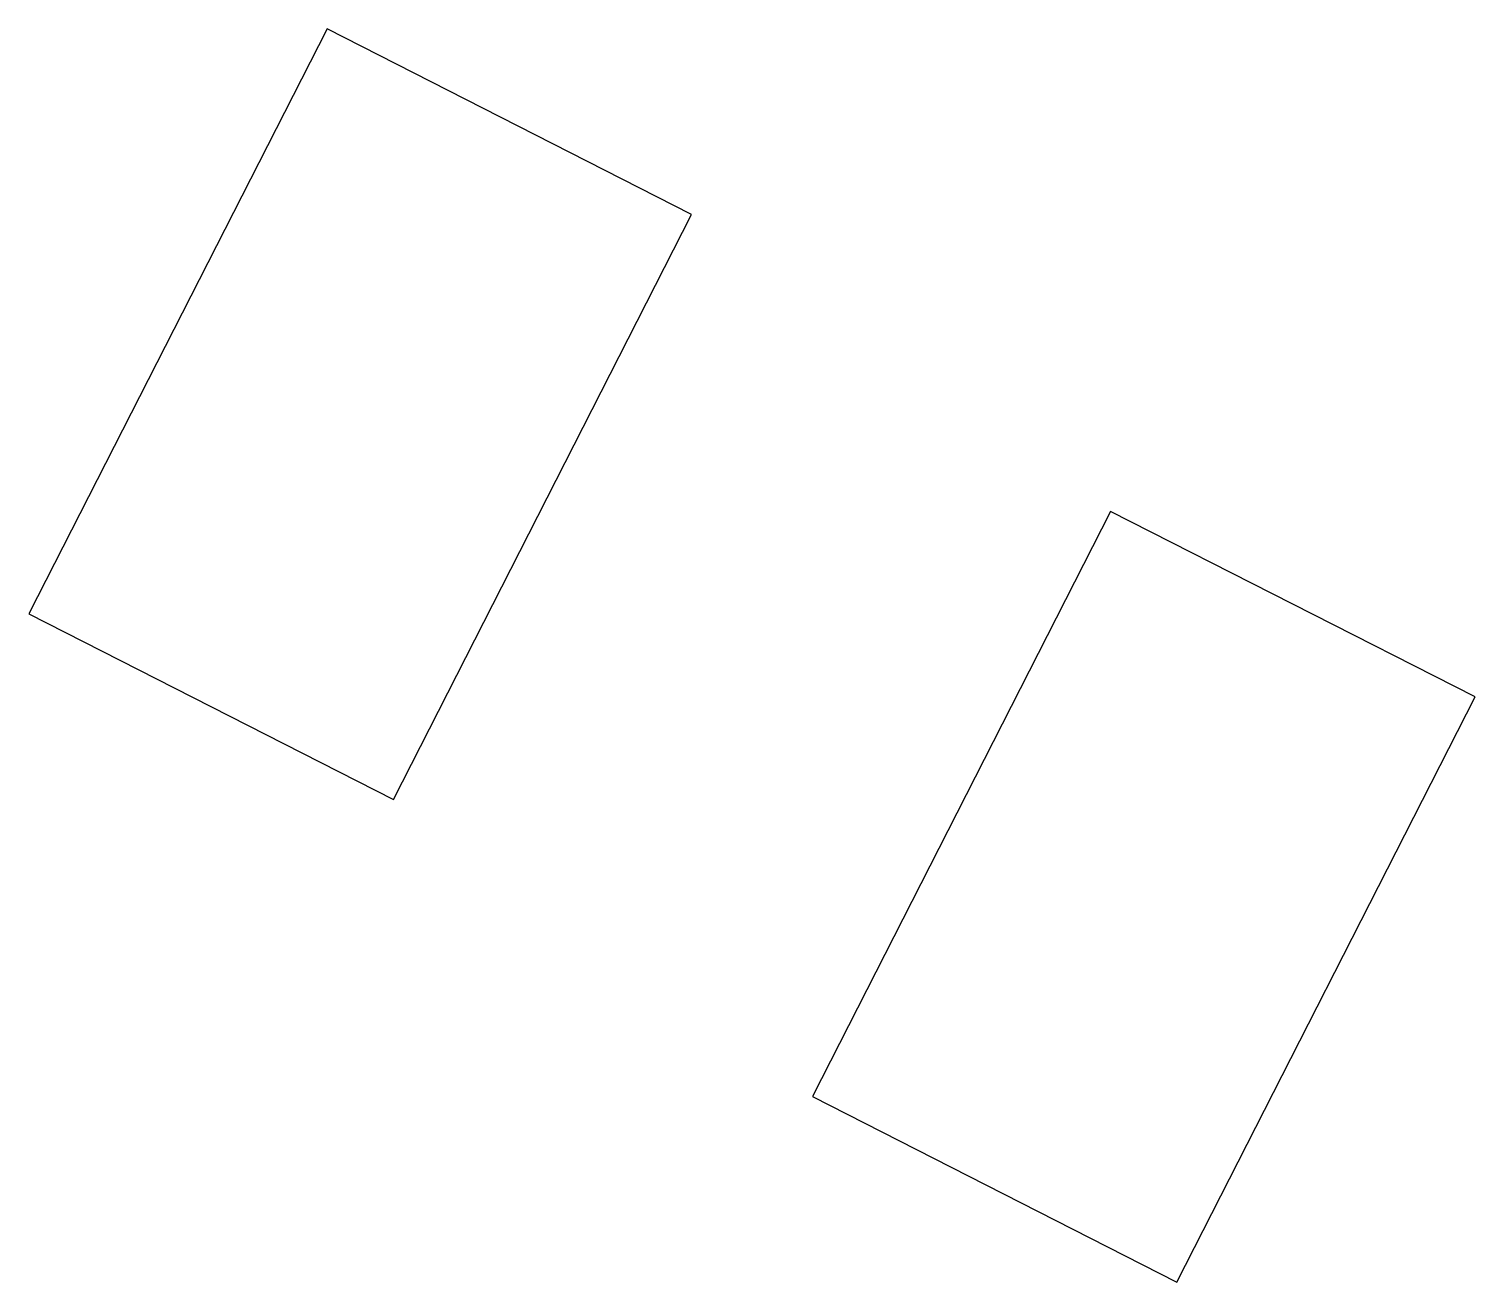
# Model space of a CAD drawing. Header units: millimetres. Extents: x 82.4 to 140.7, y -41 to 9.6.
import ezdxf

# ---------------------------------------------------------------- set-up
doc = ezdxf.new("R2010")
doc.units = ezdxf.units.MM

msp = doc.modelspace()

# ---------------------------------------------------------------- linework, layer by layer
for p, q in [((94.405, 9.574), (82.374, -14.037)), ((109.106, 2.083), (94.405, 9.574)), ((97.076, -21.528), (109.106, 2.083)), ((126.01, -9.896), (113.979, -33.508)), ((140.712, -17.387), (126.01, -9.896)), ((82.374, -14.037), (97.076, -21.528)), ((128.681, -40.999), (140.712, -17.387)), ((113.979, -33.508), (128.681, -40.999))]:
    msp.add_line(p, q)

doc.saveas('drawing.dxf')
